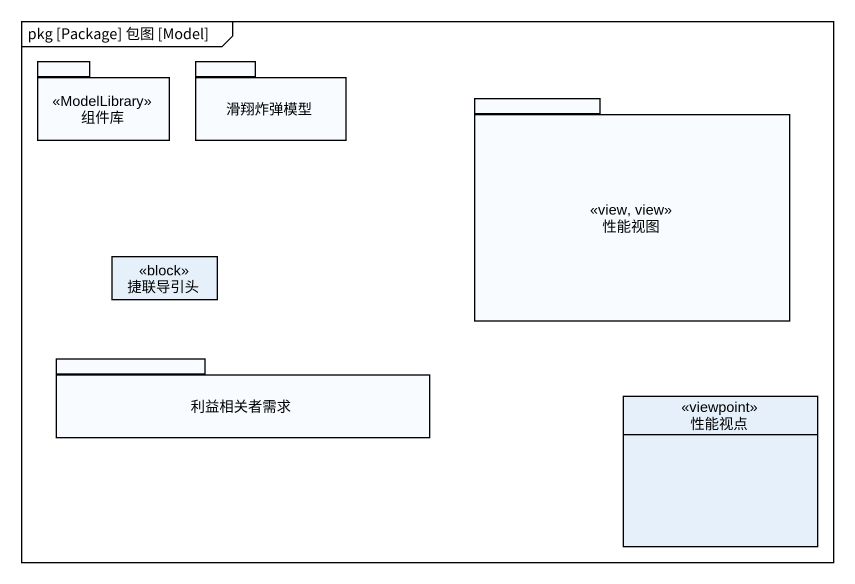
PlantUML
@startuml
mainframe pkg [Package] 包图 [Model]
hide circle
hide empty members
package 组件库 <<ModelLibrary>> {
}
package 滑翔炸弹模型 {
}
package 性能视图 <<view, view>> {
}
class 捷联导引头 <<block>>
package 利益相关者需求 {
}
class 性能视点 <<viewpoint>>
@enduml
